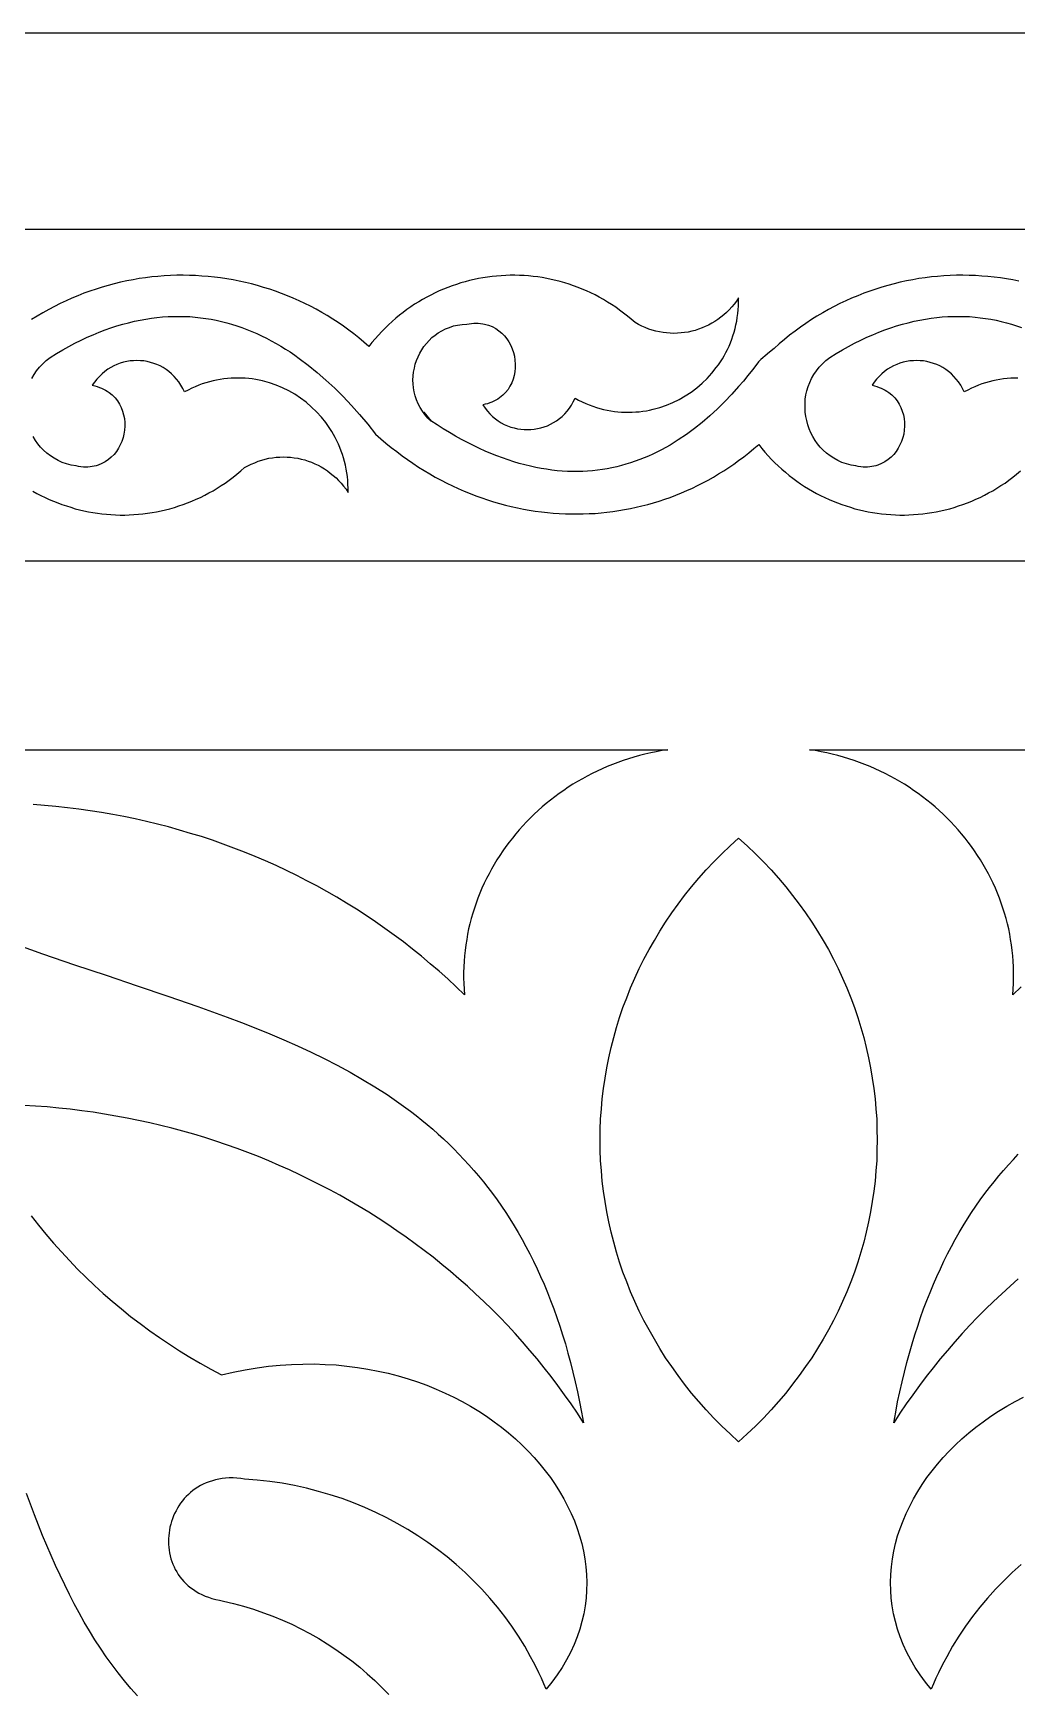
# Model space of a CAD drawing. Extents: x -445 to 570, y -1313 to 85.
# Drawn here: x -46.8 to 18.4, y -24.9 to 85 of the extents above; entities that cross this region are included whole.
import ezdxf

# ---------------------------------------------------------------- set-up
doc = ezdxf.new("R2010")
doc.units = 0
doc.layers.add('LAYER_1', color=18, linetype='CONTINUOUS')

msp = doc.modelspace()

# ---------------------------------------------------------------- linework, layer by layer
at = {"layer": 'LAYER_1'}
for points in [[(-445, -85), (445, -85), (445, 85), (-445, 85)], [(0, 31.65), (0.57, 31.14), (1.11, 30.61), (1.64, 30.08), (2.15, 29.54), (2.65, 28.98), (3.12, 28.42), (3.58, 27.85), (4.02, 27.27), (4.44, 26.68), (4.84, 26.08), (5.23, 25.48), (5.6, 24.86), (5.95, 24.25), (6.28, 23.62), (6.59, 22.99), (6.89, 22.35), (7.17, 21.71), (7.43, 21.06), (7.67, 20.41), (7.89, 19.75), (8.1, 19.09), (8.29, 18.43), (8.46, 17.76), (8.61, 17.08), (8.74, 16.41), (8.86, 15.73), (8.96, 15.05), (9.04, 14.37), (9.1, 13.69), (9.15, 13.01), (9.17, 12.33), (9.18, 11.64), (9.17, 10.96), (9.15, 10.27), (9.1, 9.59), (9.04, 8.91), (8.96, 8.23), (8.86, 7.55), (8.74, 6.87), (8.61, 6.2), (8.46, 5.53), (8.29, 4.86), (8.1, 4.19), (7.89, 3.53), (7.67, 2.87), (7.43, 2.22), (7.17, 1.57), (6.89, 0.93), (6.59, 0.29), (6.28, -0.34), (5.95, -0.96), (5.6, -1.58), (5.23, -2.19), (4.84, -2.8), (4.44, -3.39), (4.02, -3.98), (3.58, -4.56), (3.12, -5.14), (2.65, -5.7), (2.15, -6.25), (1.64, -6.8), (1.11, -7.33), (0.57, -7.85), (0, -8.37), (-0.56, -7.85), (-1.11, -7.33), (-1.64, -6.8), (-2.15, -6.25), (-2.64, -5.7), (-3.12, -5.14), (-3.58, -4.56), (-4.02, -3.98), (-4.44, -3.39), (-4.84, -2.8), (-5.23, -2.19), (-5.59, -1.58), (-5.94, -0.96), (-6.28, -0.34), (-6.59, 0.29), (-6.89, 0.93), (-7.16, 1.57), (-7.42, 2.22), (-7.67, 2.87), (-7.89, 3.53), (-8.1, 4.19), (-8.28, 4.86), (-8.46, 5.53), (-8.61, 6.2), (-8.74, 6.87), (-8.86, 7.55), (-8.96, 8.23), (-9.04, 8.91), (-9.1, 9.59), (-9.15, 10.27), (-9.17, 10.96), (-9.18, 11.64), (-9.17, 12.33), (-9.15, 13.01), (-9.1, 13.69), (-9.04, 14.37), (-8.96, 15.05), (-8.86, 15.73), (-8.74, 16.41), (-8.61, 17.08), (-8.46, 17.76), (-8.28, 18.43), (-8.1, 19.09), (-7.89, 19.75), (-7.67, 20.41), (-7.42, 21.06), (-7.16, 21.71), (-6.89, 22.35), (-6.59, 22.99), (-6.28, 23.62), (-5.94, 24.25), (-5.59, 24.86), (-5.23, 25.48), (-4.84, 26.08), (-4.44, 26.68), (-4.02, 27.27), (-3.58, 27.85), (-3.12, 28.42), (-2.64, 28.98), (-2.15, 29.54), (-1.64, 30.08), (-1.11, 30.61), (-0.56, 31.14)]]:
    msp.add_lwpolyline(points, close=True, dxfattribs=at)
for points in [[(-206.76, 72.01), (-155.07, 72.01), (-103.38, 72.01), (-51.69, 72.01), (0, 72.01), (51.69, 72.01)], [(18.58, 68.56), (18.17, 68.64), (17.76, 68.71), (17.35, 68.78), (16.94, 68.83), (16.52, 68.87), (16.11, 68.9), (15.69, 68.93), (15.28, 68.94), (14.86, 68.95), (14.44, 68.95), (14.03, 68.93), (13.61, 68.91), (13.19, 68.88), (12.78, 68.84), (12.36, 68.79), (11.95, 68.73), (11.54, 68.66), (11.12, 68.58), (10.71, 68.49), (10.3, 68.39), (9.9, 68.28), (9.49, 68.17), (9.09, 68.04), (8.69, 67.9), (8.29, 67.76), (7.89, 67.6), (7.49, 67.44), (7.1, 67.26), (6.71, 67.08), (6.33, 66.88), (5.95, 66.68), (5.57, 66.47), (5.19, 66.24), (4.82, 66.01), (4.46, 65.76), (4.09, 65.51), (3.74, 65.25), (3.38, 64.98), (3.03, 64.69), (2.69, 64.4), (2.35, 64.1), (2.05, 63.85), (1.75, 63.61), (1.6, 63.49), (1.46, 63.36), (1.32, 63.22), (1.2, 63.07), (0.91, 62.69), (0.61, 62.31), (0.31, 61.94), (0, 61.58), (-0.46, 61.07), (-0.93, 60.57), (-1.41, 60.09), (-1.91, 59.64), (-2.41, 59.2), (-2.93, 58.79), (-3.46, 58.4), (-4, 58.04), (-4.55, 57.7), (-5.11, 57.39), (-5.39, 57.24), (-5.68, 57.1), (-5.97, 56.97), (-6.26, 56.85), (-6.56, 56.73), (-6.86, 56.62), (-7.16, 56.52), (-7.47, 56.43), (-7.77, 56.34), (-8.08, 56.26), (-8.4, 56.19), (-8.71, 56.13), (-9.03, 56.08), (-9.36, 56.03), (-9.68, 56), (-10.01, 55.97), (-10.34, 55.95), (-10.67, 55.94), (-11.01, 55.94), (-11.35, 55.95), (-11.69, 55.97), (-12.04, 56), (-12.39, 56.04), (-12.74, 56.09), (-13.09, 56.14), (-13.45, 56.21), (-13.81, 56.29), (-14.17, 56.38), (-14.54, 56.48), (-14.91, 56.59), (-15.28, 56.71), (-15.66, 56.84), (-16.04, 56.98), (-16.42, 57.13), (-16.8, 57.3), (-17.19, 57.47), (-17.58, 57.66), (-17.97, 57.86), (-18.37, 58.07), (-18.77, 58.29), (-19.17, 58.52), (-19.58, 58.77), (-19.98, 59.03), (-20.4, 59.3), (-20.87, 59.87), (-20.38, 59.28), (-20.6, 59.49), (-20.8, 59.72), (-20.97, 59.95), (-21.12, 60.19), (-21.25, 60.44), (-21.35, 60.7), (-21.44, 60.95), (-21.51, 61.22), (-21.55, 61.48), (-21.58, 61.75), (-21.59, 62.01), (-21.58, 62.28), (-21.55, 62.54), (-21.5, 62.8), (-21.44, 63.05), (-21.35, 63.3), (-21.25, 63.55), (-21.14, 63.78), (-21.01, 64.01), (-20.86, 64.23), (-20.7, 64.44), (-20.52, 64.63), (-20.33, 64.82), (-20.13, 64.99), (-19.91, 65.14), (-19.68, 65.28), (-19.43, 65.4), (-19.18, 65.5), (-18.91, 65.59), (-18.63, 65.65), (-18.34, 65.69), (-18.03, 65.71), (-17.87, 65.74), (-17.71, 65.76), (-17.56, 65.77), (-17.41, 65.78), (-17.26, 65.77), (-17.11, 65.76), (-16.97, 65.74), (-16.84, 65.72), (-16.58, 65.65), (-16.33, 65.55), (-16.1, 65.43), (-15.89, 65.28), (-15.7, 65.12), (-15.52, 64.94), (-15.37, 64.74), (-15.23, 64.53), (-15.11, 64.3), (-15.01, 64.07), (-14.93, 63.83), (-14.87, 63.58), (-14.83, 63.33), (-14.81, 63.07), (-14.81, 62.82), (-14.83, 62.56), (-14.88, 62.31), (-14.95, 62.07), (-15.04, 61.83), (-15.16, 61.6), (-15.29, 61.39), (-15.46, 61.19), (-15.64, 61), (-15.75, 60.91), (-15.86, 60.83), (-15.97, 60.75), (-16.09, 60.68), (-16.22, 60.61), (-16.36, 60.55), (-16.5, 60.49), (-16.64, 60.44), (-16.8, 60.4), (-16.96, 60.36), (-16.81, 60.14), (-16.66, 59.94), (-16.49, 59.76), (-16.32, 59.59), (-16.13, 59.44), (-15.94, 59.3), (-15.74, 59.17), (-15.54, 59.06), (-15.33, 58.97), (-15.11, 58.89), (-14.89, 58.83), (-14.67, 58.78), (-14.45, 58.74), (-14.22, 58.72), (-14, 58.72), (-13.77, 58.72), (-13.55, 58.75), (-13.33, 58.79), (-13.11, 58.84), (-12.89, 58.9), (-12.68, 58.98), (-12.47, 59.08), (-12.27, 59.19), (-12.07, 59.31), (-11.88, 59.45), (-11.7, 59.6), (-11.53, 59.76), (-11.37, 59.94), (-11.22, 60.14), (-11.08, 60.34), (-10.96, 60.56), (-10.84, 60.8), (-10.61, 60.67), (-10.38, 60.56), (-10.14, 60.45), (-9.91, 60.36), (-9.67, 60.27), (-9.43, 60.19), (-9.2, 60.12), (-8.96, 60.06), (-8.72, 60.01), (-8.48, 59.96), (-8.24, 59.93), (-8, 59.9), (-7.77, 59.88), (-7.53, 59.87), (-7.29, 59.87), (-7.06, 59.88), (-6.82, 59.89), (-6.59, 59.91), (-6.36, 59.94), (-6.12, 59.97), (-5.9, 60.02), (-5.67, 60.07), (-5.22, 60.19), (-4.78, 60.34), (-4.36, 60.52), (-3.94, 60.72), (-3.54, 60.95), (-3.15, 61.21), (-2.78, 61.49), (-2.43, 61.79), (-2.09, 62.11), (-1.78, 62.46), (-1.48, 62.83), (-1.34, 63.02), (-1.21, 63.21), (-1.08, 63.41), (-0.96, 63.62), (-0.85, 63.83), (-0.74, 64.04), (-0.64, 64.26), (-0.54, 64.48), (-0.46, 64.71), (-0.38, 64.94), (-0.3, 65.18), (-0.24, 65.42), (-0.18, 65.66), (-0.13, 65.91), (-0.09, 66.16), (-0.05, 66.41), (-0.03, 66.67), (-0.01, 66.93), (0, 67.19), (0, 67.46), (-0.15, 67.24), (-0.3, 67.04), (-0.46, 66.85), (-0.63, 66.66), (-0.81, 66.49), (-0.99, 66.32), (-1.18, 66.17), (-1.37, 66.03), (-1.58, 65.89), (-1.78, 65.77), (-2, 65.65), (-2.21, 65.55), (-2.43, 65.46), (-2.66, 65.38), (-2.88, 65.3), (-3.11, 65.24), (-3.35, 65.19), (-3.58, 65.15), (-3.82, 65.13), (-4.06, 65.11), (-4.3, 65.1), (-4.54, 65.11), (-4.78, 65.13), (-5.01, 65.16), (-5.25, 65.2), (-5.49, 65.25), (-5.73, 65.32), (-5.96, 65.39), (-6.19, 65.48), (-6.42, 65.58), (-6.65, 65.69), (-6.87, 65.82), (-7.12, 66.04), (-7.37, 66.25), (-7.63, 66.45), (-7.89, 66.65), (-8.15, 66.83), (-8.42, 67.01), (-8.69, 67.18), (-8.96, 67.34), (-9.24, 67.5), (-9.51, 67.65), (-9.8, 67.79), (-10.08, 67.92), (-10.37, 68.04), (-10.65, 68.15), (-10.95, 68.26), (-11.24, 68.36), (-11.53, 68.45), (-11.83, 68.54), (-12.12, 68.61), (-12.42, 68.68), (-12.72, 68.74), (-13.02, 68.8), (-13.32, 68.84), (-13.63, 68.88), (-13.93, 68.91), (-14.23, 68.93), (-14.53, 68.94), (-14.84, 68.95), (-15.14, 68.95), (-15.44, 68.94), (-15.74, 68.92), (-16.05, 68.9), (-16.35, 68.87), (-16.65, 68.83), (-16.95, 68.78), (-17.24, 68.73), (-17.54, 68.67), (-17.84, 68.6), (-18.13, 68.52), (-18.42, 68.44), (-18.71, 68.35), (-19, 68.25), (-19.29, 68.14), (-19.57, 68.03), (-19.85, 67.91), (-20.13, 67.78), (-20.41, 67.64), (-20.68, 67.5), (-20.95, 67.35), (-21.21, 67.19), (-21.48, 67.03), (-21.74, 66.86), (-21.99, 66.68), (-22.24, 66.49), (-22.49, 66.3), (-22.73, 66.1), (-22.97, 65.89), (-23.21, 65.67), (-23.44, 65.45), (-23.66, 65.22), (-23.88, 64.98), (-24.1, 64.74), (-24.31, 64.49), (-24.51, 64.23), (-24.84, 64.52), (-25.17, 64.8), (-25.51, 65.06), (-25.85, 65.32), (-26.2, 65.58), (-26.55, 65.82), (-26.91, 66.05), (-27.27, 66.28), (-27.64, 66.49), (-28.01, 66.7), (-28.38, 66.9), (-28.76, 67.08), (-29.14, 67.26), (-29.53, 67.43), (-29.91, 67.6), (-30.3, 67.75), (-30.7, 67.89), (-31.09, 68.03), (-31.49, 68.15), (-31.89, 68.27), (-32.3, 68.38), (-32.7, 68.47), (-33.11, 68.56), (-33.52, 68.64), (-33.93, 68.71), (-34.34, 68.78), (-34.75, 68.83), (-35.17, 68.87), (-35.58, 68.9), (-36, 68.93), (-36.41, 68.94), (-36.83, 68.95), (-37.25, 68.95), (-37.66, 68.93), (-38.08, 68.91), (-38.5, 68.88), (-38.91, 68.84), (-39.33, 68.79), (-39.74, 68.73), (-40.15, 68.66), (-40.57, 68.58), (-40.98, 68.49), (-41.39, 68.39), (-41.79, 68.28), (-42.2, 68.17), (-42.6, 68.04), (-43.01, 67.9), (-43.4, 67.76), (-43.8, 67.6), (-44.2, 67.44), (-44.59, 67.26), (-44.98, 67.08), (-45.36, 66.88), (-45.74, 66.68), (-46.12, 66.47), (-46.5, 66.24), (-46.87, 66.01)], [(-46.86, 62.11), (-46.71, 62.37), (-46.54, 62.62), (-46.35, 62.86), (-46.13, 63.09), (-45.9, 63.31), (-45.64, 63.51), (-45.22, 63.76), (-44.81, 64), (-44.4, 64.23), (-44, 64.45), (-43.59, 64.65), (-43.19, 64.84), (-42.79, 65.01), (-42.39, 65.18), (-42, 65.33), (-41.61, 65.47), (-41.22, 65.59), (-40.83, 65.71), (-40.45, 65.81), (-40.06, 65.9), (-39.68, 65.98), (-39.31, 66.05), (-38.93, 66.11), (-38.56, 66.16), (-38.19, 66.19), (-37.82, 66.22), (-37.46, 66.23), (-37.1, 66.23), (-36.74, 66.23), (-36.38, 66.21), (-36.02, 66.18), (-35.67, 66.14), (-35.32, 66.09), (-34.97, 66.04), (-34.63, 65.97), (-34.28, 65.89), (-33.94, 65.8), (-33.61, 65.71), (-33.27, 65.6), (-32.94, 65.49), (-32.61, 65.36), (-32.28, 65.23), (-31.95, 65.09), (-31.63, 64.94), (-31.31, 64.78), (-30.99, 64.61), (-30.67, 64.44), (-30.36, 64.26), (-30.05, 64.06), (-29.74, 63.87), (-29.43, 63.66), (-29.13, 63.44), (-28.53, 62.99), (-27.94, 62.51), (-27.36, 62.01), (-26.78, 61.47), (-26.22, 60.91), (-25.67, 60.33), (-25.13, 59.72), (-24.59, 59.08), (-24.07, 58.43), (-23.73, 58.12), (-23.38, 57.83), (-23.03, 57.54), (-22.67, 57.26), (-22.31, 56.99), (-21.95, 56.74), (-21.59, 56.49), (-21.22, 56.24), (-20.85, 56.01), (-20.48, 55.79), (-20.11, 55.58), (-19.73, 55.37), (-19.35, 55.18), (-18.97, 54.99), (-18.59, 54.81), (-18.2, 54.65), (-17.81, 54.49), (-17.42, 54.34), (-17.03, 54.19), (-16.64, 54.06), (-16.25, 53.94), (-15.86, 53.82), (-15.46, 53.72), (-15.07, 53.62), (-14.67, 53.53), (-14.27, 53.45), (-13.88, 53.38), (-13.48, 53.32), (-13.08, 53.27), (-12.68, 53.22), (-12.29, 53.19), (-11.89, 53.16), (-11.49, 53.14), (-11.09, 53.13), (-10.7, 53.13), (-10.3, 53.13), (-9.91, 53.15), (-9.51, 53.17), (-9.12, 53.2), (-8.73, 53.24), (-8.34, 53.29), (-7.95, 53.35), (-7.56, 53.42), (-7.17, 53.49), (-6.79, 53.57), (-6.41, 53.66), (-6.03, 53.76), (-5.65, 53.87), (-5.27, 53.98), (-4.9, 54.1), (-4.53, 54.23), (-4.16, 54.37), (-3.8, 54.52), (-3.43, 54.68), (-3.07, 54.84), (-2.72, 55.01), (-2.37, 55.19), (-2.02, 55.38), (-1.67, 55.57), (-1.33, 55.78), (-0.99, 55.99), (-0.66, 56.2), (-0.33, 56.43), (0, 56.67), (0.34, 56.92), (0.67, 57.18), (1, 57.46), (1.33, 57.74), (1.53, 57.48), (1.74, 57.23), (1.96, 56.99), (2.18, 56.75), (2.4, 56.53), (2.63, 56.31), (2.87, 56.09), (3.11, 55.89), (3.35, 55.69), (3.6, 55.5), (3.85, 55.31), (4.1, 55.13), (4.36, 54.96), (4.63, 54.8), (4.89, 54.64), (5.16, 54.49), (5.43, 54.35), (5.71, 54.22), (5.99, 54.09), (6.27, 53.97), (6.55, 53.86), (6.83, 53.75), (7.12, 53.66), (7.41, 53.57), (7.7, 53.48), (8, 53.41), (8.29, 53.34), (8.59, 53.28), (8.88, 53.23), (9.18, 53.18), (9.48, 53.14), (9.78, 53.11), (10.08, 53.09), (10.39, 53.07), (10.69, 53.06), (10.99, 53.06), (11.29, 53.07), (11.59, 53.09), (11.9, 53.11), (12.2, 53.14), (12.5, 53.18), (12.8, 53.22), (13.1, 53.28), (13.4, 53.34), (13.69, 53.4), (13.99, 53.48), (14.29, 53.56), (14.58, 53.66), (14.87, 53.76), (15.16, 53.86), (15.45, 53.98), (15.73, 54.1), (16.02, 54.23), (16.3, 54.37), (16.57, 54.52), (16.85, 54.67), (17.12, 54.84), (17.39, 55.01), (17.66, 55.18), (17.92, 55.37), (18.18, 55.57), (18.43, 55.77), (18.69, 55.98)], [(18.51, 62.14), (18.28, 62.14), (18.04, 62.13), (17.8, 62.11), (17.56, 62.09), (17.32, 62.05), (17.08, 62.01), (16.85, 61.95), (16.61, 61.89), (16.37, 61.82), (16.13, 61.75), (15.9, 61.66), (15.66, 61.56), (15.43, 61.46), (15.19, 61.34), (14.96, 61.22), (14.85, 61.45), (14.72, 61.67), (14.58, 61.88), (14.43, 62.07), (14.27, 62.25), (14.1, 62.42), (13.92, 62.57), (13.73, 62.7), (13.54, 62.83), (13.33, 62.94), (13.13, 63.03), (12.91, 63.11), (12.7, 63.18), (12.48, 63.23), (12.25, 63.27), (12.03, 63.29), (11.8, 63.3), (11.58, 63.29), (11.35, 63.27), (11.13, 63.24), (10.91, 63.19), (10.69, 63.12), (10.48, 63.04), (10.26, 62.95), (10.06, 62.84), (9.86, 62.72), (9.67, 62.58), (9.49, 62.42), (9.31, 62.25), (9.14, 62.07), (8.99, 61.87), (8.84, 61.66), (9, 61.62), (9.16, 61.57), (9.31, 61.52), (9.45, 61.47), (9.58, 61.41), (9.71, 61.34), (9.83, 61.26), (9.95, 61.19), (10.16, 61.02), (10.35, 60.83), (10.51, 60.63), (10.65, 60.41), (10.76, 60.18), (10.85, 59.95), (10.92, 59.7), (10.97, 59.45), (10.99, 59.2), (11, 58.94), (10.98, 58.69), (10.94, 58.43), (10.88, 58.19), (10.79, 57.94), (10.69, 57.71), (10.57, 57.49), (10.44, 57.27), (10.28, 57.08), (10.1, 56.9), (9.91, 56.73), (9.7, 56.59), (9.47, 56.47), (9.23, 56.37), (9.1, 56.33), (8.97, 56.3), (8.83, 56.27), (8.69, 56.25), (8.55, 56.24), (8.4, 56.24), (8.25, 56.24), (8.09, 56.25), (7.93, 56.28), (7.77, 56.31), (7.45, 56.36), (7.14, 56.45), (6.85, 56.55), (6.57, 56.68), (6.31, 56.82), (6.06, 56.98), (5.83, 57.16), (5.61, 57.35), (5.41, 57.56), (5.23, 57.78), (5.07, 58.01), (4.92, 58.26), (4.79, 58.51), (4.68, 58.77), (4.58, 59.04), (4.51, 59.32), (4.45, 59.6), (4.41, 59.88), (4.4, 60.16), (4.4, 60.45), (4.42, 60.73), (4.46, 61.02), (4.52, 61.3), (4.61, 61.58), (4.71, 61.85), (4.83, 62.11), (4.98, 62.37), (5.15, 62.62), (5.34, 62.86), (5.56, 63.09), (5.79, 63.31), (6.05, 63.51), (6.47, 63.76), (6.88, 64), (7.29, 64.23), (7.69, 64.45), (8.1, 64.65), (8.5, 64.84), (8.9, 65.01), (9.3, 65.18), (9.69, 65.33), (10.08, 65.47), (10.47, 65.59), (10.86, 65.71), (11.24, 65.81), (11.63, 65.9), (12.01, 65.98), (12.38, 66.05), (12.76, 66.11), (13.13, 66.16), (13.5, 66.19), (13.87, 66.22), (14.23, 66.23), (14.6, 66.23), (14.96, 66.23), (15.31, 66.21), (15.67, 66.18), (16.02, 66.14), (16.37, 66.09), (16.72, 66.04), (17.06, 65.97), (17.41, 65.89), (17.75, 65.8), (18.08, 65.71), (18.42, 65.6), (18.75, 65.49)], [(-46.8, 54.64), (-46.53, 54.49), (-46.26, 54.35), (-45.98, 54.22), (-45.7, 54.09), (-45.42, 53.97), (-45.14, 53.86), (-44.86, 53.75), (-44.57, 53.66), (-44.28, 53.57), (-43.99, 53.48), (-43.69, 53.41), (-43.4, 53.34), (-43.1, 53.28), (-42.81, 53.23), (-42.51, 53.18), (-42.21, 53.14), (-41.91, 53.11), (-41.61, 53.09), (-41.3, 53.07), (-41, 53.06), (-40.7, 53.06), (-40.4, 53.07), (-40.1, 53.09), (-39.79, 53.11), (-39.49, 53.14), (-39.19, 53.18), (-38.89, 53.22), (-38.59, 53.28), (-38.29, 53.34), (-38, 53.4), (-37.7, 53.48), (-37.41, 53.56), (-37.11, 53.66), (-36.82, 53.76), (-36.53, 53.86), (-36.24, 53.98), (-35.96, 54.1), (-35.68, 54.23), (-35.39, 54.37), (-35.12, 54.52), (-34.84, 54.67), (-34.57, 54.84), (-34.3, 55.01), (-34.03, 55.18), (-33.77, 55.37), (-33.51, 55.57), (-33.26, 55.77), (-33.01, 55.98), (-32.76, 56.2), (-32.53, 56.32), (-32.31, 56.43), (-32.08, 56.53), (-31.85, 56.62), (-31.61, 56.7), (-31.38, 56.76), (-31.14, 56.82), (-30.9, 56.86), (-30.66, 56.89), (-30.42, 56.9), (-30.18, 56.91), (-29.94, 56.9), (-29.71, 56.89), (-29.47, 56.86), (-29.23, 56.82), (-29, 56.77), (-28.77, 56.71), (-28.54, 56.64), (-28.32, 56.56), (-28.1, 56.46), (-27.88, 56.36), (-27.67, 56.25), (-27.46, 56.12), (-27.26, 55.99), (-27.07, 55.84), (-26.88, 55.69), (-26.69, 55.53), (-26.52, 55.35), (-26.35, 55.17), (-26.19, 54.97), (-26.03, 54.77), (-25.89, 54.56), (-25.89, 54.83), (-25.9, 55.09), (-25.91, 55.35), (-25.94, 55.61), (-25.97, 55.86), (-26.02, 56.11), (-26.07, 56.36), (-26.12, 56.6), (-26.19, 56.84), (-26.26, 57.07), (-26.34, 57.3), (-26.43, 57.53), (-26.53, 57.75), (-26.63, 57.97), (-26.74, 58.19), (-26.85, 58.4), (-26.97, 58.6), (-27.1, 58.8), (-27.23, 59), (-27.37, 59.19), (-27.66, 59.55), (-27.98, 59.9), (-28.31, 60.22), (-28.67, 60.53), (-29.04, 60.81), (-29.43, 61.06), (-29.83, 61.29), (-30.24, 61.49), (-30.67, 61.67), (-31.11, 61.82), (-31.56, 61.95), (-31.78, 62), (-32.01, 62.04), (-32.24, 62.08), (-32.47, 62.1), (-32.71, 62.13), (-32.94, 62.14), (-33.18, 62.14), (-33.41, 62.14), (-33.65, 62.13), (-33.89, 62.11), (-34.13, 62.09), (-34.37, 62.05), (-34.61, 62.01), (-34.84, 61.95), (-35.08, 61.89), (-35.32, 61.82), (-35.56, 61.75), (-35.79, 61.66), (-36.03, 61.56), (-36.26, 61.46), (-36.5, 61.34), (-36.73, 61.22), (-36.84, 61.45), (-36.97, 61.67), (-37.11, 61.88), (-37.26, 62.07), (-37.42, 62.25), (-37.59, 62.42), (-37.77, 62.57), (-37.96, 62.7), (-38.15, 62.83), (-38.36, 62.94), (-38.56, 63.03), (-38.78, 63.11), (-38.99, 63.18), (-39.21, 63.23), (-39.44, 63.27), (-39.66, 63.29), (-39.89, 63.3), (-40.11, 63.29), (-40.34, 63.27), (-40.56, 63.24), (-40.78, 63.19), (-41, 63.12), (-41.22, 63.04), (-41.43, 62.95), (-41.63, 62.84), (-41.83, 62.72), (-42.02, 62.58), (-42.2, 62.42), (-42.38, 62.25), (-42.55, 62.07), (-42.7, 61.87), (-42.85, 61.66), (-42.69, 61.62), (-42.53, 61.57), (-42.38, 61.52), (-42.24, 61.47), (-42.11, 61.41), (-41.98, 61.34), (-41.86, 61.26), (-41.74, 61.19), (-41.53, 61.02), (-41.34, 60.83), (-41.18, 60.63), (-41.04, 60.41), (-40.93, 60.18), (-40.84, 59.95), (-40.77, 59.7), (-40.72, 59.45), (-40.7, 59.2), (-40.7, 58.94), (-40.71, 58.69), (-40.75, 58.43), (-40.81, 58.19), (-40.9, 57.94), (-41, 57.71), (-41.12, 57.49), (-41.25, 57.27), (-41.41, 57.08), (-41.59, 56.9), (-41.78, 56.73), (-41.99, 56.59), (-42.22, 56.47), (-42.46, 56.37), (-42.59, 56.33), (-42.72, 56.3), (-42.86, 56.27), (-43, 56.25), (-43.14, 56.24), (-43.29, 56.24), (-43.44, 56.24), (-43.6, 56.25), (-43.76, 56.28), (-43.92, 56.31), (-44.24, 56.36), (-44.55, 56.45), (-44.84, 56.55), (-45.12, 56.68), (-45.38, 56.82), (-45.63, 56.98), (-45.86, 57.16), (-46.08, 57.35), (-46.28, 57.56), (-46.46, 57.78), (-46.62, 58.01), (-46.77, 58.26)], [(51.69, 50.01), (0, 50.01), (-51.69, 50.01), (-103.38, 50.01), (-155.07, 50.01), (-206.76, 50.01)], [(-53.46, 37.5), (-4.7, 37.5), (-5.08, 37.44), (-5.46, 37.37), (-5.83, 37.29), (-6.21, 37.21), (-6.58, 37.11), (-6.94, 37.01), (-7.3, 36.9), (-7.66, 36.78), (-8.01, 36.66), (-8.36, 36.53), (-8.71, 36.38), (-9.05, 36.24), (-9.38, 36.08), (-9.71, 35.92), (-10.04, 35.75), (-10.36, 35.58), (-10.68, 35.39), (-10.99, 35.21), (-11.3, 35.01), (-11.6, 34.81), (-11.9, 34.6), (-12.19, 34.39), (-12.47, 34.16), (-12.75, 33.94), (-13.03, 33.71), (-13.3, 33.47), (-13.56, 33.22), (-13.82, 32.97), (-14.07, 32.72), (-14.31, 32.46), (-14.55, 32.19), (-14.78, 31.92), (-15, 31.65), (-15.22, 31.37), (-15.43, 31.08), (-15.64, 30.79), (-15.84, 30.5), (-16.03, 30.2), (-16.21, 29.9), (-16.39, 29.59), (-16.55, 29.28), (-16.72, 28.97), (-16.87, 28.65), (-17.02, 28.33), (-17.15, 28), (-17.28, 27.67), (-17.41, 27.34), (-17.52, 27), (-17.63, 26.66), (-17.73, 26.32), (-17.82, 25.97), (-17.9, 25.62), (-17.97, 25.27), (-18.03, 24.92), (-18.09, 24.56), (-18.13, 24.2), (-18.17, 23.84), (-18.2, 23.48), (-18.22, 23.11), (-18.23, 22.74), (-18.23, 22.37), (-18.22, 22), (-18.2, 21.63), (-18.17, 21.26), (-18.72, 21.79), (-19.29, 22.31), (-19.86, 22.82), (-20.44, 23.32), (-21.02, 23.81), (-21.62, 24.29), (-22.22, 24.76), (-22.83, 25.22), (-23.45, 25.66), (-24.07, 26.1), (-24.7, 26.52), (-25.34, 26.93), (-25.99, 27.33), (-26.64, 27.72), (-27.29, 28.1), (-27.96, 28.47), (-28.63, 28.82), (-29.3, 29.16), (-29.98, 29.5), (-30.67, 29.82), (-31.36, 30.13), (-32.06, 30.42), (-32.76, 30.71), (-33.46, 30.98), (-34.17, 31.25), (-34.89, 31.5), (-35.61, 31.74), (-36.33, 31.96), (-37.06, 32.18), (-37.79, 32.38), (-38.52, 32.57), (-39.26, 32.75), (-40, 32.92), (-40.75, 33.07), (-41.49, 33.21), (-42.24, 33.35), (-42.99, 33.46), (-43.75, 33.57), (-44.5, 33.66), (-45.26, 33.74), (-46.02, 33.81), (-46.78, 33.87)], [(18.73, 21.79), (18.17, 21.26), (18.2, 21.63), (18.22, 22), (18.23, 22.37), (18.23, 22.74), (18.22, 23.11), (18.2, 23.48), (18.17, 23.84), (18.14, 24.2), (18.09, 24.56), (18.03, 24.92), (17.97, 25.27), (17.9, 25.62), (17.82, 25.97), (17.73, 26.32), (17.63, 26.66), (17.52, 27), (17.41, 27.34), (17.29, 27.67), (17.16, 28), (17.02, 28.33), (16.87, 28.65), (16.72, 28.97), (16.56, 29.28), (16.39, 29.59), (16.21, 29.9), (16.03, 30.2), (15.84, 30.5), (15.64, 30.79), (15.44, 31.08), (15.22, 31.37), (15.01, 31.65), (14.78, 31.92), (14.55, 32.19), (14.31, 32.46), (14.07, 32.72), (13.82, 32.97), (13.56, 33.22), (13.3, 33.47), (13.03, 33.71), (12.76, 33.94), (12.48, 34.16), (12.19, 34.39), (11.9, 34.6), (11.6, 34.81), (11.3, 35.01), (10.99, 35.21), (10.68, 35.39), (10.37, 35.58), (10.04, 35.75), (9.72, 35.92), (9.39, 36.08), (9.05, 36.24), (8.71, 36.38), (8.36, 36.53), (8.01, 36.66), (7.66, 36.78), (7.3, 36.9), (6.94, 37.01), (6.58, 37.11), (6.21, 37.21), (5.84, 37.29), (5.46, 37.37), (5.08, 37.44), (4.7, 37.5), (53.46, 37.5)], [(-48.29, 24.74), (-46.15, 23.98), (-44.03, 23.25), (-41.94, 22.55), (-39.87, 21.86), (-37.85, 21.17), (-35.86, 20.48), (-34.88, 20.13), (-33.91, 19.78), (-32.95, 19.41), (-32.01, 19.04), (-31.08, 18.66), (-30.15, 18.27), (-29.25, 17.87), (-28.35, 17.46), (-27.48, 17.03), (-26.61, 16.59), (-25.76, 16.13), (-24.93, 15.65), (-24.11, 15.15), (-23.31, 14.64), (-22.53, 14.1), (-21.76, 13.54), (-21.38, 13.25), (-21.01, 12.95), (-20.64, 12.65), (-20.28, 12.34), (-19.92, 12.03), (-19.57, 11.7), (-19.22, 11.38), (-18.88, 11.04), (-18.54, 10.7), (-18.21, 10.35), (-17.88, 9.99), (-17.55, 9.62), (-17.24, 9.25), (-16.92, 8.87), (-16.62, 8.48), (-16.31, 8.08), (-16.02, 7.67), (-15.73, 7.25), (-15.44, 6.83), (-15.16, 6.4), (-14.89, 5.95), (-14.62, 5.5), (-14.36, 5.04), (-14.1, 4.57), (-13.85, 4.09), (-13.6, 3.6), (-13.36, 3.1), (-13.13, 2.59), (-12.9, 2.07), (-12.68, 1.53), (-12.47, 0.99), (-12.26, 0.44), (-12.06, -0.13), (-11.86, -0.7), (-11.68, -1.29), (-11.49, -1.89), (-11.32, -2.5), (-11.15, -3.12), (-10.99, -3.76), (-10.83, -4.4), (-10.68, -5.06), (-10.54, -5.73), (-10.41, -6.41), (-10.28, -7.11), (-10.69, -6.48), (-11.11, -5.86), (-11.54, -5.25), (-11.98, -4.64), (-12.43, -4.05), (-12.89, -3.46), (-13.36, -2.88), (-13.84, -2.31), (-14.33, -1.75), (-14.82, -1.19), (-15.33, -0.65), (-15.84, -0.11), (-16.36, 0.42), (-16.9, 0.93), (-17.44, 1.44), (-17.98, 1.94), (-18.54, 2.44), (-19.1, 2.92), (-19.68, 3.39), (-20.26, 3.86), (-20.84, 4.31), (-21.44, 4.75), (-22.04, 5.19), (-22.65, 5.62), (-23.26, 6.03), (-23.89, 6.44), (-24.52, 6.84), (-25.15, 7.22), (-25.79, 7.6), (-26.44, 7.97), (-27.1, 8.32), (-27.76, 8.67), (-28.43, 9), (-29.1, 9.33), (-29.78, 9.65), (-30.46, 9.95), (-31.15, 10.25), (-31.84, 10.53), (-32.54, 10.8), (-33.25, 11.06), (-33.96, 11.32), (-34.67, 11.56), (-35.39, 11.79), (-36.11, 12.01), (-36.84, 12.21), (-37.57, 12.41), (-38.3, 12.6), (-39.04, 12.77), (-39.78, 12.93), (-40.53, 13.08), (-41.28, 13.22), (-42.03, 13.35), (-42.79, 13.47), (-43.55, 13.57), (-44.31, 13.67), (-45.07, 13.75), (-45.84, 13.82), (-46.61, 13.87), (-47.38, 13.92)], [(18.54, 2.44), (17.99, 1.94), (17.44, 1.44), (16.9, 0.93), (16.37, 0.42), (15.84, -0.11), (15.33, -0.65), (14.82, -1.19), (14.33, -1.75), (13.84, -2.31), (13.36, -2.88), (12.89, -3.46), (12.43, -4.05), (11.98, -4.64), (11.54, -5.25), (11.11, -5.86), (10.69, -6.48), (10.28, -7.11), (10.41, -6.41), (10.54, -5.73), (10.69, -5.06), (10.83, -4.4), (10.99, -3.76), (11.15, -3.12), (11.32, -2.5), (11.5, -1.89), (11.68, -1.29), (11.87, -0.7), (12.06, -0.13), (12.26, 0.44), (12.47, 0.99), (12.69, 1.53), (12.91, 2.07), (13.13, 2.59), (13.37, 3.1), (13.6, 3.6), (13.85, 4.09), (14.1, 4.57), (14.36, 5.04), (14.62, 5.5), (14.89, 5.95), (15.16, 6.4), (15.44, 6.83), (15.73, 7.25), (16.02, 7.67), (16.32, 8.08), (16.62, 8.48), (16.93, 8.87), (17.24, 9.25), (17.56, 9.62), (17.88, 9.99), (18.21, 10.35), (18.54, 10.7)], [(-46.9, 6.61), (-46.42, 5.99), (-45.93, 5.39), (-45.42, 4.8), (-44.9, 4.21), (-44.37, 3.64), (-43.83, 3.08), (-43.27, 2.53), (-42.7, 1.99), (-42.12, 1.46), (-41.53, 0.94), (-40.92, 0.44), (-40.31, -0.06), (-39.68, -0.54), (-39.04, -1.01), (-38.4, -1.46), (-37.74, -1.91), (-37.07, -2.34), (-36.39, -2.76), (-35.7, -3.16), (-35, -3.56), (-34.29, -3.94), (-33.5, -3.75), (-32.71, -3.6), (-31.93, -3.47), (-31.16, -3.37), (-30.4, -3.29), (-29.64, -3.24), (-28.89, -3.22), (-28.15, -3.21), (-27.41, -3.24), (-26.69, -3.28), (-25.98, -3.35), (-25.27, -3.44), (-24.58, -3.55), (-23.9, -3.68), (-23.23, -3.83), (-22.57, -4), (-21.92, -4.19), (-21.29, -4.4), (-20.67, -4.63), (-20.06, -4.88), (-19.46, -5.14), (-18.88, -5.42), (-18.32, -5.71), (-17.77, -6.02), (-17.23, -6.35), (-16.71, -6.68), (-16.21, -7.04), (-15.72, -7.4), (-15.25, -7.78), (-14.8, -8.17), (-14.37, -8.58), (-13.95, -8.99), (-13.56, -9.41), (-13.18, -9.85), (-12.82, -10.29), (-12.48, -10.74), (-12.16, -11.2), (-11.87, -11.67), (-11.59, -12.15), (-11.34, -12.63), (-11.1, -13.12), (-10.89, -13.61), (-10.71, -14.11), (-10.54, -14.61), (-10.4, -15.12), (-10.29, -15.63), (-10.19, -16.14), (-10.13, -16.66), (-10.08, -17.18), (-10.07, -17.7), (-10.08, -18.22), (-10.11, -18.73), (-10.18, -19.25), (-10.27, -19.77), (-10.39, -20.29), (-10.53, -20.8), (-10.71, -21.31), (-10.91, -21.82), (-11.15, -22.33), (-11.41, -22.83), (-11.7, -23.33), (-12.03, -23.82), (-12.38, -24.3), (-12.77, -24.78), (-12.92, -24.41), (-13.08, -24.04), (-13.25, -23.68), (-13.42, -23.32), (-13.6, -22.97), (-13.79, -22.62), (-14.18, -21.93), (-14.6, -21.25), (-15.04, -20.6), (-15.5, -19.96), (-15.98, -19.33), (-16.49, -18.73), (-17.02, -18.14), (-17.57, -17.58), (-18.14, -17.03), (-18.72, -16.5), (-19.33, -16), (-19.96, -15.51), (-20.6, -15.05), (-21.26, -14.6), (-21.93, -14.18), (-22.63, -13.78), (-23.33, -13.41), (-24.05, -13.05), (-24.79, -12.72), (-25.53, -12.42), (-26.29, -12.14), (-27.07, -11.88), (-27.85, -11.66), (-28.64, -11.45), (-29.45, -11.27), (-30.26, -11.12), (-31.08, -11), (-31.91, -10.91), (-32.75, -10.84), (-33.01, -10.8), (-33.27, -10.78), (-33.52, -10.77), (-33.77, -10.77), (-34.01, -10.79), (-34.24, -10.81), (-34.46, -10.85), (-34.68, -10.89), (-34.89, -10.95), (-35.1, -11.02), (-35.3, -11.09), (-35.49, -11.18), (-35.67, -11.27), (-35.85, -11.37), (-36.02, -11.48), (-36.18, -11.6), (-36.33, -11.73), (-36.48, -11.86), (-36.62, -12), (-36.75, -12.14), (-36.88, -12.29), (-37, -12.45), (-37.11, -12.61), (-37.21, -12.77), (-37.3, -12.94), (-37.39, -13.12), (-37.47, -13.29), (-37.54, -13.47), (-37.6, -13.66), (-37.65, -13.84), (-37.7, -14.03), (-37.73, -14.22), (-37.76, -14.41), (-37.78, -14.6), (-37.8, -14.79), (-37.8, -14.98), (-37.79, -15.17), (-37.78, -15.36), (-37.76, -15.55), (-37.73, -15.74), (-37.69, -15.93), (-37.64, -16.12), (-37.58, -16.3), (-37.51, -16.48), (-37.43, -16.66), (-37.35, -16.83), (-37.25, -17), (-37.15, -17.16), (-37.04, -17.32), (-36.91, -17.48), (-36.78, -17.63), (-36.64, -17.77), (-36.49, -17.91), (-36.32, -18.05), (-36.15, -18.17), (-35.97, -18.29), (-35.78, -18.4), (-35.58, -18.5), (-35.37, -18.6), (-35.15, -18.68), (-34.92, -18.76), (-34.67, -18.82), (-34.42, -18.88), (-34.16, -18.93), (-33.48, -19.09), (-32.82, -19.27), (-32.16, -19.47), (-31.51, -19.7), (-30.87, -19.94), (-30.24, -20.2), (-29.62, -20.47), (-29.02, -20.77), (-28.42, -21.08), (-27.84, -21.41), (-27.27, -21.76), (-26.71, -22.13), (-26.17, -22.51), (-25.64, -22.9), (-25.12, -23.32), (-24.62, -23.75), (-24.13, -24.19), (-23.66, -24.65), (-23.2, -25.12)], [(18.73, -16.5), (18.14, -17.03), (17.57, -17.58), (17.02, -18.14), (16.49, -18.73), (15.99, -19.33), (15.5, -19.96), (15.04, -20.6), (14.6, -21.25), (14.18, -21.93), (13.79, -22.62), (13.6, -22.97), (13.42, -23.32), (13.25, -23.68), (13.08, -24.04), (12.92, -24.41), (12.77, -24.78), (12.38, -24.3), (12.03, -23.82), (11.7, -23.33), (11.41, -22.83), (11.15, -22.33), (10.91, -21.82), (10.71, -21.31), (10.54, -20.8), (10.39, -20.29), (10.27, -19.77), (10.18, -19.25), (10.12, -18.73), (10.08, -18.22), (10.07, -17.7), (10.09, -17.18), (10.13, -16.66), (10.2, -16.14), (10.29, -15.63), (10.4, -15.12), (10.54, -14.61), (10.71, -14.11), (10.9, -13.61), (11.11, -13.12), (11.34, -12.63), (11.59, -12.15), (11.87, -11.67), (12.17, -11.2), (12.48, -10.74), (12.82, -10.29), (13.18, -9.85), (13.56, -9.41), (13.96, -8.99), (14.37, -8.58), (14.8, -8.17), (15.26, -7.78), (15.73, -7.4), (16.21, -7.04), (16.71, -6.68), (17.23, -6.35), (17.77, -6.02), (18.32, -5.71), (18.89, -5.42)], [(-39.86, -25.21), (-40.3, -24.72), (-40.72, -24.21), (-41.14, -23.69), (-41.54, -23.16), (-41.93, -22.62), (-42.3, -22.06), (-42.67, -21.49), (-43.03, -20.91), (-43.38, -20.32), (-43.71, -19.72), (-44.04, -19.11), (-44.36, -18.49), (-44.68, -17.86), (-44.98, -17.22), (-45.28, -16.58), (-45.57, -15.92), (-45.86, -15.25), (-46.14, -14.58), (-46.68, -13.21), (-47.2, -11.81)]]:
    msp.add_lwpolyline(points, dxfattribs=at)

doc.saveas('drawing.dxf')
